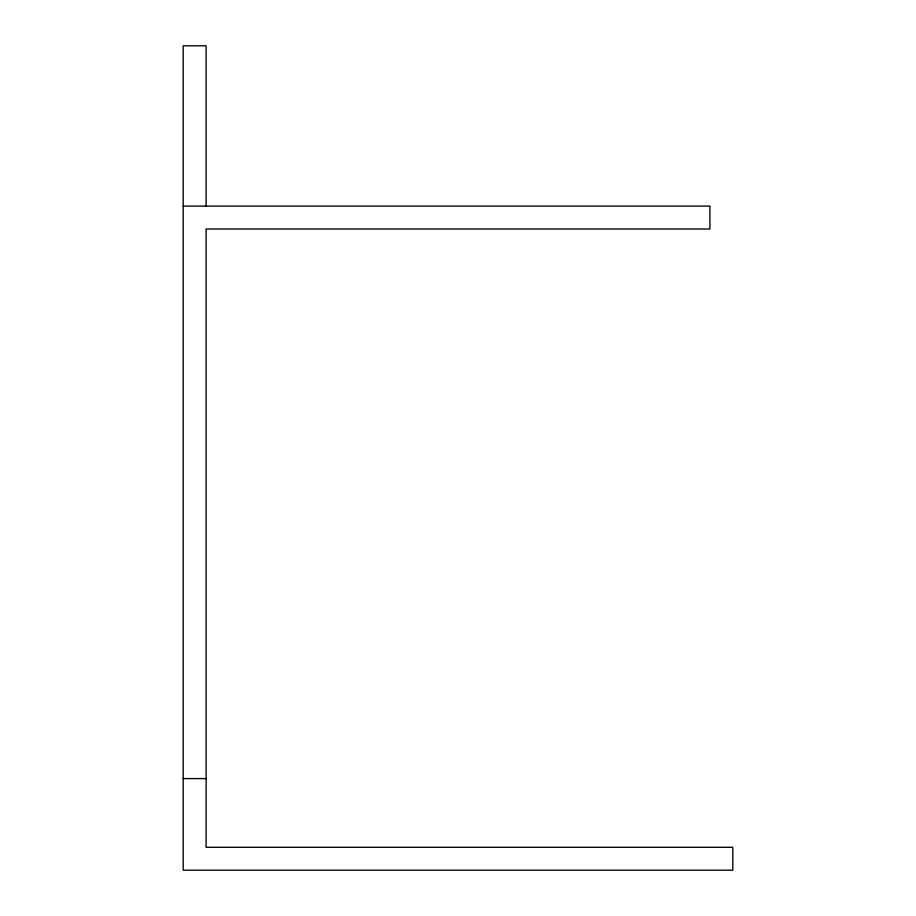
<?xml version="1.0" encoding="UTF-8"?>
<svg xmlns="http://www.w3.org/2000/svg" width="916" height="916" viewBox="0 0 916 916"><rect width="100%" height="100%" fill="white"/><g stroke="black" fill="none" stroke-linecap="round" stroke-linejoin="round"><path stroke-width="1.37" d="M183.2 206.1L709.9 206.1L709.9 229L206.1 229L206.1 847.3L732.8 847.3L732.8 870.2L183.2 870.2L183.2 45.8L206.1 45.8L206.1 206.1M183.2 778.6L206.1 778.6"/></g></svg>
